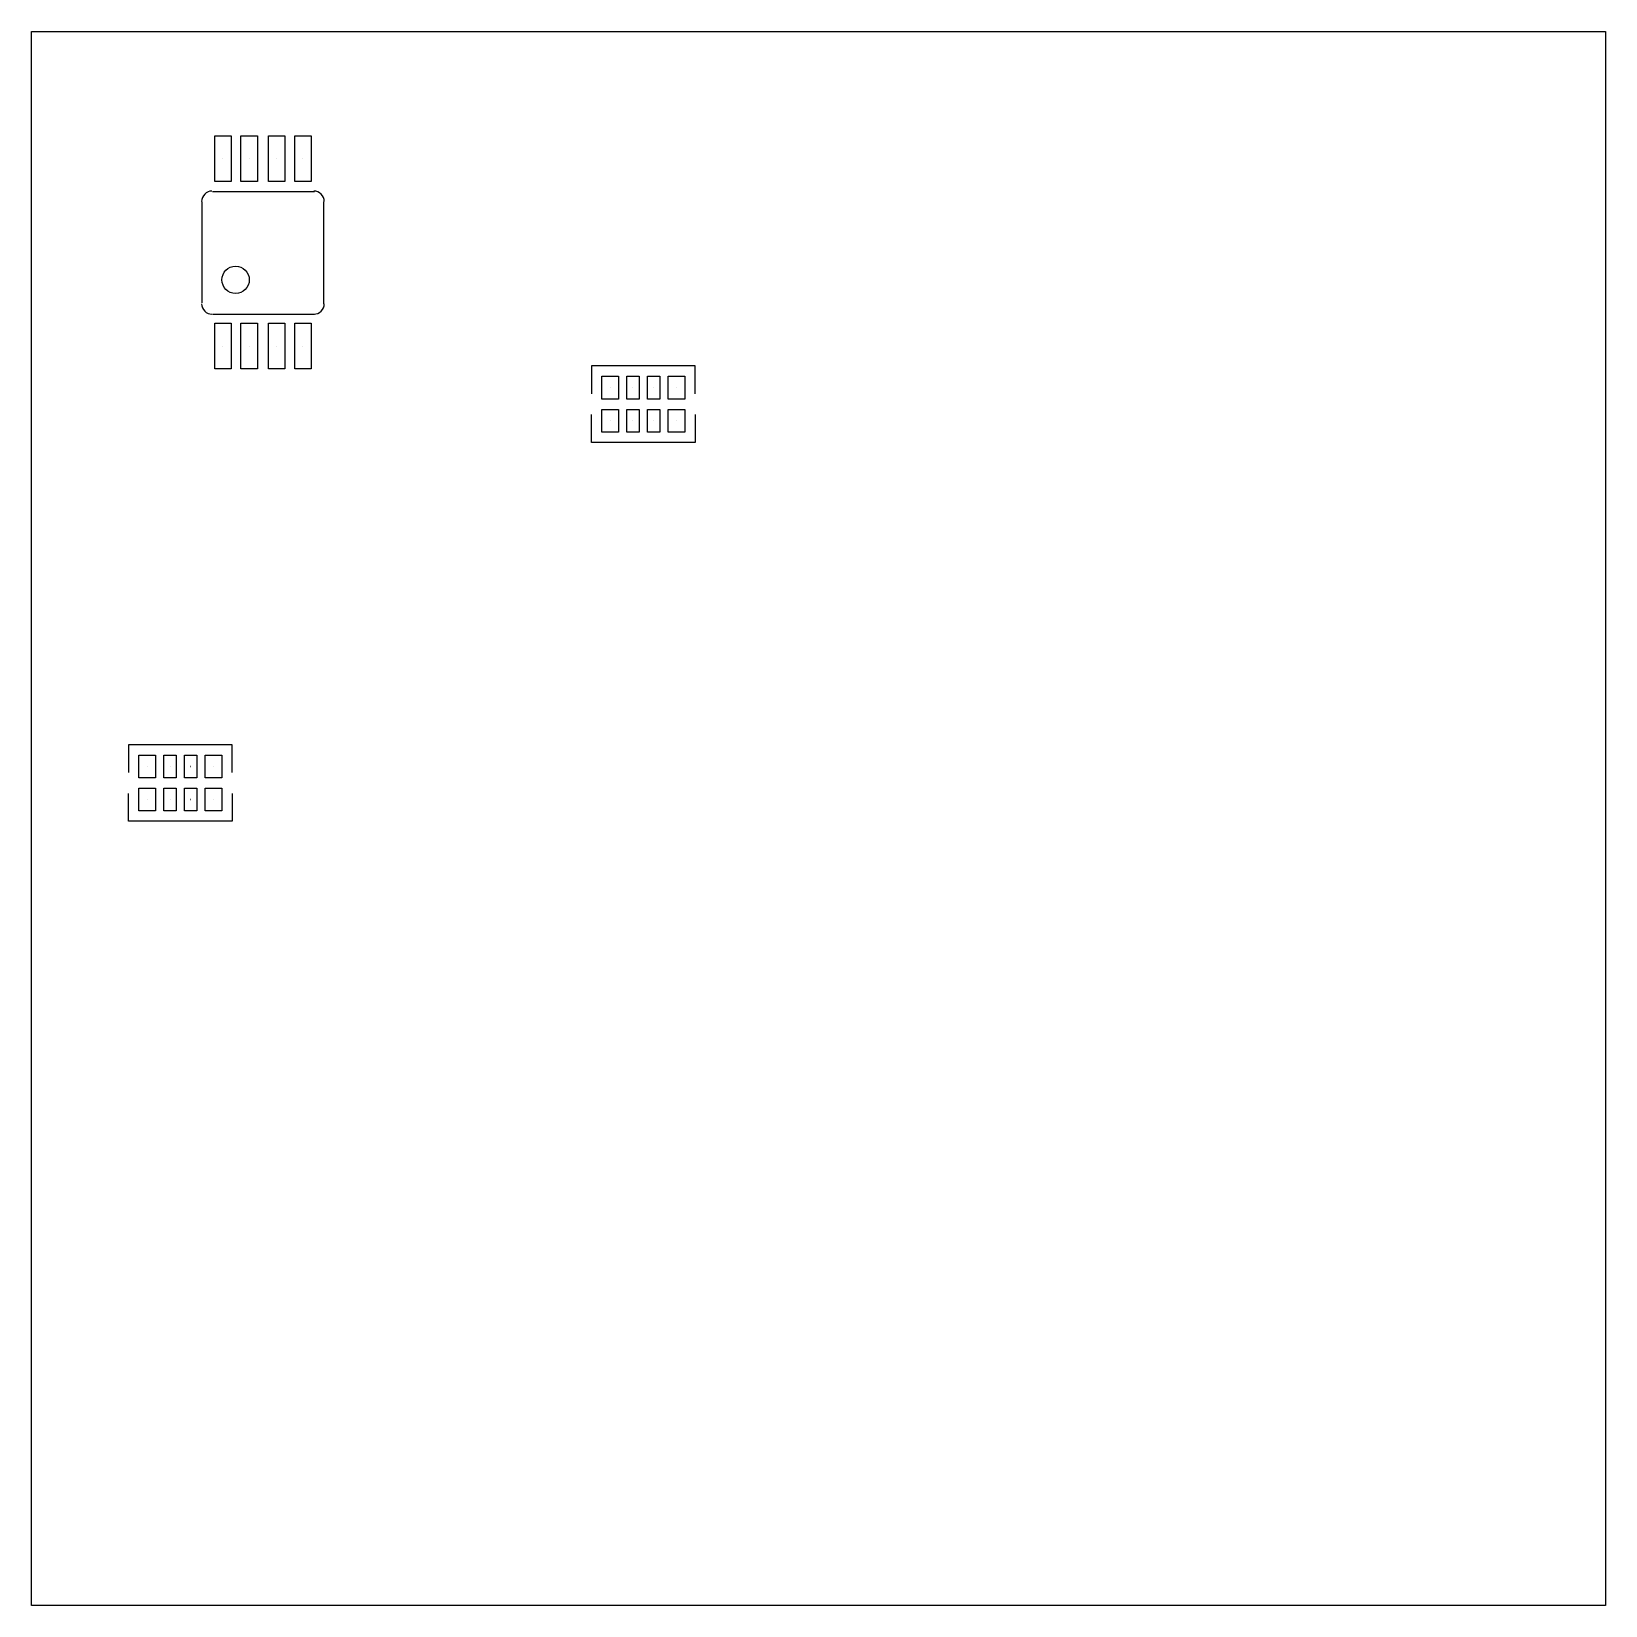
# Model space of a CAD drawing. Header units: millimetres. Extents: x 0 to 38, y -38 to 0.
import ezdxf

# ---------------------------------------------------------------- set-up
doc = ezdxf.new("R2010")
doc.units = ezdxf.units.MM

msp = doc.modelspace()

# ---------------------------------------------------------------- linework, layer by layer
for points in [[(0, 0), (38, 0), (38, -38), (0, -38), (0, 0)], [(4.423, -2.523), (4.822, -2.523), (4.822, -3.623), (4.423, -3.623)], [(5.058, -2.523), (5.457, -2.523), (5.457, -3.623), (5.058, -3.623)], [(5.719, -2.523), (6.118, -2.523), (6.118, -3.623), (5.719, -3.623)], [(6.354, -2.523), (6.753, -2.523), (6.753, -3.623), (6.354, -3.623)], [(4.423, -7.045), (4.822, -7.045), (4.822, -8.145), (4.423, -8.145)], [(5.058, -7.045), (5.457, -7.045), (5.457, -8.145), (5.058, -8.145)], [(5.719, -7.045), (6.118, -7.045), (6.118, -8.145), (5.719, -8.145)], [(6.354, -7.045), (6.753, -7.045), (6.753, -8.145), (6.354, -8.145)], [(13.77, -8.876), (13.77, -8.325), (14.17, -8.325), (14.17, -8.876)], [(14.371, -8.876), (14.371, -8.325), (14.671, -8.325), (14.671, -8.876)], [(14.869, -8.876), (14.869, -8.325), (15.169, -8.325), (15.169, -8.876)], [(15.37, -8.876), (15.37, -8.325), (15.77, -8.325), (15.77, -8.876)], [(13.77, -9.673), (13.77, -9.123), (14.17, -9.123), (14.17, -9.673)], [(14.371, -9.673), (14.371, -9.123), (14.671, -9.123), (14.671, -9.673)], [(14.869, -9.673), (14.869, -9.123), (15.169, -9.123), (15.169, -9.673)], [(15.37, -9.673), (15.37, -9.123), (15.77, -9.123), (15.77, -9.673)], [(2.594, -18.02), (2.594, -17.469), (2.994, -17.469), (2.994, -18.02)], [(3.195, -18.02), (3.195, -17.469), (3.495, -17.469), (3.495, -18.02)], [(3.693, -18.02), (3.693, -17.469), (3.993, -17.469), (3.993, -18.02)], [(4.194, -18.02), (4.194, -17.469), (4.594, -17.469), (4.594, -18.02)], [(2.594, -18.817), (2.594, -18.267), (2.994, -18.267), (2.994, -18.817)], [(3.195, -18.817), (3.195, -18.267), (3.495, -18.267), (3.495, -18.817)], [(3.693, -18.817), (3.693, -18.267), (3.993, -18.267), (3.993, -18.817)], [(4.194, -18.817), (4.194, -18.267), (4.594, -18.267), (4.594, -18.817)]]:
    msp.add_lwpolyline(points, close=True)
for points in [[(4.115, -4.115), (4.115, -6.553)], [(4.369, -3.861), (6.833, -3.861)], [(7.061, -6.579), (7.061, -4.115)], [(6.833, -6.833), (4.369, -6.833)], [(16.02, -8.749), (16.02, -8.074), (13.52, -8.074), (13.52, -8.749)], [(16.02, -9.249), (16.02, -9.924), (13.52, -9.924), (13.52, -9.249)], [(4.844, -17.893), (4.844, -17.218), (2.344, -17.218), (2.344, -17.893)], [(4.844, -18.393), (4.844, -19.068), (2.344, -19.068), (2.344, -18.393)]]:
    msp.add_lwpolyline(points)
for centre, radius in [((4.623, -3.073), 0.000254), ((5.258, -3.073), 0.000254), ((5.918, -3.073), 0.000254), ((6.553, -3.073), 0.000254), ((4.928, -5.994), 0.33), ((4.623, -7.595), 0.000254), ((5.258, -7.595), 0.000254), ((5.918, -7.595), 0.000254), ((6.553, -7.595), 0.000254), ((13.97, -8.6), 0.000254), ((14.521, -8.6), 0.000254), ((15.019, -8.6), 0.000254), ((15.57, -8.6), 0.000254), ((13.97, -9.398), 0.000254), ((14.521, -9.398), 0.000254), ((15.019, -9.398), 0.000254), ((15.57, -9.398), 0.000254), ((2.794, -17.744), 0.000254), ((3.345, -17.744), 0.000254), ((3.843, -17.744), 0.000254), ((4.394, -17.744), 0.000254), ((2.794, -18.542), 0.000254), ((3.345, -18.542), 0.000254), ((3.843, -18.542), 0.000254), ((4.394, -18.542), 0.000254)]:
    msp.add_circle(centre, radius)
for centre, start, end in [((4.358, -4.104), 90, 180.0175), ((6.818, -4.104), 359.9825, 90), ((4.358, -6.574), 179.9884, 270), ((6.818, -6.574), 270, 0.0116)]:
    msp.add_arc(centre, 0.25, start, end)

doc.saveas('drawing.dxf')
